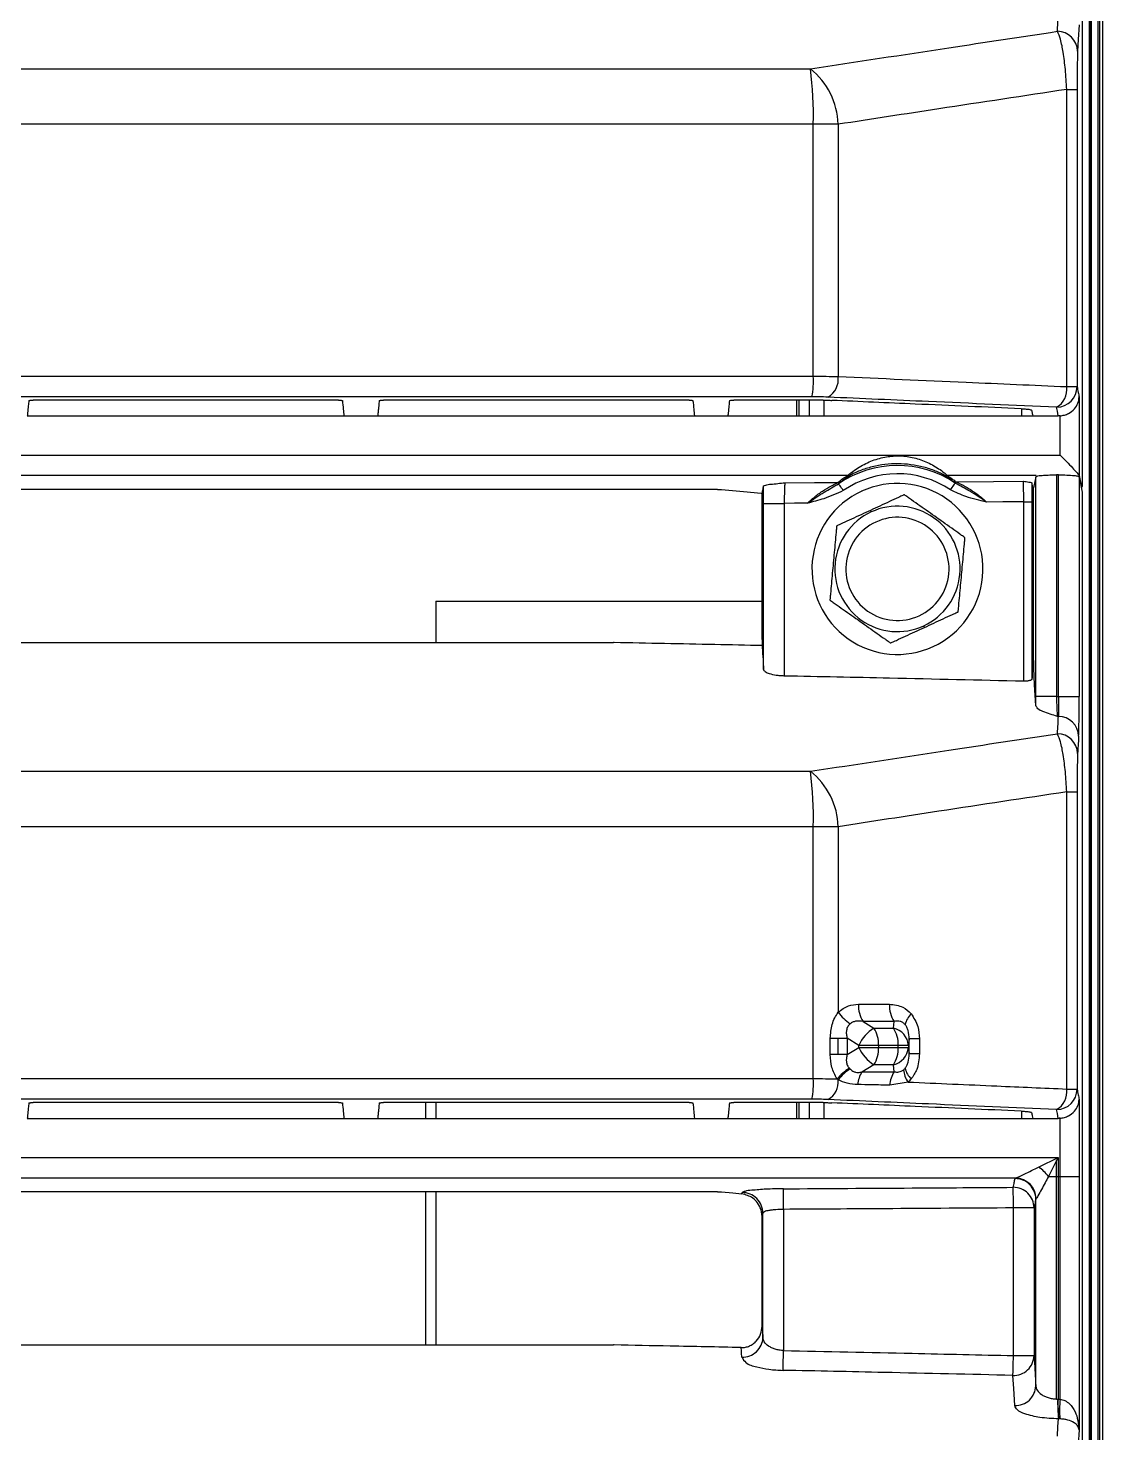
# Model space of a CAD drawing. Header units: millimetres. Extents: x 126 to 938, y 244 to 707.
# Drawn here: x 833.762 to 837.067, y 266.624 to 270.942 of the extents above; entities that cross this region are included whole.
import ezdxf

# ---------------------------------------------------------------- set-up
doc = ezdxf.new("R2010")
doc.units = ezdxf.units.MM

msp = doc.modelspace()

# ---------------------------------------------------------------- linework, layer by layer
at = {"color": 7, "linetype": 'Continuous', "lineweight": 25}
for p, q in [((837.0285, 275.4961), (837.0285, 257.0665)), ((837.0287, 275.4961), (837.0287, 257.0665)), ((837.032, 257.0665), (837.032, 275.4961)), ((837.051, 275.4961), (837.051, 257.0665)), ((837.0561, 275.4961), (837.0561, 257.0665)), ((837.0561, 275.4961), (837.0561, 257.0665)), ((837.0669, 257.0665), (837.0669, 275.4961)), ((837.0034, 275.2406), (837.0034, 269.534)), ((837.0258, 257.0665), (837.0258, 275.2418)), ((836.9557, 269.8404), (836.9557, 270.7539)), ((836.9557, 270.7539), (836.9875, 270.7539)), ((836.9875, 270.7539), (836.9875, 269.8404)), ((836.1763, 269.8724), (836.1763, 270.6468)), ((836.2528, 270.6468), (836.1763, 270.6468)), ((836.2528, 270.6468), (836.2528, 269.8714)), ((836.9557, 269.8404), (836.9875, 269.8404)), ((834.7162, 269.7987), (833.7773, 269.7987)), ((835.7943, 269.7987), (834.855, 269.7987)), ((836.2062, 269.7987), (835.932, 269.7987)), ((836.1251, 269.7987), (836.1251, 269.7503)), ((836.1319, 269.7987), (836.1319, 269.7503)), ((836.1648, 269.7503), (836.1648, 269.7987)), ((836.2088, 269.7986), (836.2088, 269.7503)), ((836.9939, 269.8085), (836.9939, 269.5668)), ((833.7593, 269.7503), (834.7329, 269.7503)), ((834.7329, 269.7503), (834.8369, 269.7503)), ((834.8369, 269.7503), (835.8109, 269.7503)), ((835.8109, 269.7503), (835.9137, 269.7503)), ((835.9137, 269.7503), (836.851, 269.7503)), ((836.8181, 269.7503), (836.8181, 269.7723)), ((836.851, 269.7503), (836.9298, 269.7503)), ((836.9353, 269.63), (836.9353, 269.7506)), ((836.292, 269.5693), (836.2655, 269.5497)), ((836.6012, 269.5518), (836.5773, 269.5693)), ((836.8614, 269.5668), (836.5886, 269.5668)), ((836.851, 269.5314), (836.8541, 269.5314)), ((836.851, 268.999), (836.851, 269.5314)), ((836.8605, 269.5636), (836.8537, 269.5291)), ((836.8605, 268.8876), (836.8605, 269.5636)), ((836.924, 269.569), (836.924, 268.8876)), ((836.9304, 269.569), (836.924, 269.569)), ((836.9304, 268.8875), (836.9304, 269.569)), ((836.9938, 269.5636), (836.9938, 268.8875)), ((836.9938, 269.5636), (837.0034, 269.5157)), ((836.9939, 269.5668), (836.9939, 269.5668)), ((837.0002, 269.5315), (837.0009, 269.5315)), ((837.0034, 269.534), (837.0009, 269.5315)), ((835.8821, 269.5241), (828.8508, 269.5241)), ((836.0191, 269.0633), (836.0191, 269.5128)), ((836.8234, 269.4863), (836.8488, 269.4863)), ((836.8234, 268.9348), (836.8234, 269.4863)), ((836.8488, 269.4863), (836.8488, 268.9417)), ((836.851, 269.5291), (836.8537, 269.5291)), ((836.8537, 268.999), (836.8537, 269.5291)), ((837.0034, 269.5157), (837.0034, 263.057)), ((836.0234, 269.4816), (836.0869, 269.4816)), ((836.0234, 268.9711), (836.0234, 269.4816)), ((836.0869, 269.4816), (836.0869, 268.9509)), ((835.0151, 269.1812), (835.0151, 269.0536)), ((835.0151, 269.1812), (836.0191, 269.1812)), ((828.8508, 269.0536), (835.5621, 269.0536)), ((836.854, 268.9746), (836.8507, 268.9747)), ((836.851, 268.999), (836.8537, 268.999)), ((836.924, 268.8876), (836.8605, 268.8876)), ((836.9304, 268.8875), (836.9938, 268.8875)), ((836.9557, 267.6814), (836.9557, 268.5949)), ((836.9557, 268.5949), (836.9875, 268.5949)), ((836.9875, 268.5949), (836.9875, 267.6814)), ((836.1763, 267.7134), (836.1763, 268.4878)), ((836.2528, 268.4878), (836.1763, 268.4878)), ((836.2528, 268.4878), (836.2528, 267.9172)), ((836.3151, 267.9421), (836.4103, 267.9421)), ((836.3296, 267.8889), (836.3626, 267.8687)), ((836.4248, 267.8889), (836.3296, 267.8889)), ((836.4229, 267.8687), (836.4248, 267.8889)), ((836.3626, 267.8687), (836.4229, 267.8687)), ((836.2286, 267.7874), (836.2286, 267.8374)), ((836.2286, 267.8374), (836.2517, 267.8374)), ((836.2517, 267.8374), (836.2517, 267.7874)), ((836.2517, 267.8374), (836.2806, 267.8374)), ((836.3165, 267.8154), (836.2806, 267.8374)), ((836.2806, 267.8374), (836.2806, 267.7874)), ((836.2806, 267.7874), (836.3165, 267.8093)), ((836.3165, 267.8093), (836.3165, 267.8154)), ((836.3771, 267.8154), (836.3165, 267.8154)), ((836.3165, 267.8093), (836.3771, 267.8093)), ((836.3771, 267.8154), (836.3771, 267.8093)), ((836.4373, 267.8154), (836.3771, 267.8154)), ((836.3771, 267.8093), (836.4373, 267.8093)), ((836.4373, 267.8093), (836.4373, 267.8154)), ((836.469, 267.8154), (836.4373, 267.8154)), ((836.4373, 267.8093), (836.469, 267.8093)), ((836.4709, 267.8356), (836.469, 267.8154)), ((836.469, 267.8154), (836.469, 267.8093)), ((836.469, 267.8093), (836.4709, 267.7892)), ((836.4709, 267.7892), (836.4709, 267.8356)), ((836.5026, 267.8356), (836.4709, 267.8356)), ((836.5026, 267.8356), (836.5026, 267.7892)), ((836.2517, 267.7874), (836.2286, 267.7874)), ((836.2806, 267.7874), (836.2517, 267.7874)), ((836.5026, 267.7892), (836.4709, 267.7892)), ((836.3626, 267.7561), (836.326, 267.7337)), ((836.4229, 267.7561), (836.3626, 267.7561)), ((836.425, 267.7344), (836.4229, 267.7561)), ((836.4677, 267.7029), (836.4115, 267.6932)), ((836.9557, 267.6814), (836.9875, 267.6814)), ((834.7162, 267.6397), (833.7773, 267.6397)), ((835.7943, 267.6397), (834.855, 267.6397)), ((834.9834, 267.6397), (834.9834, 267.5913)), ((835.0151, 267.6397), (835.0151, 267.5913)), ((836.2062, 267.6397), (835.932, 267.6397)), ((836.1251, 267.6397), (836.1251, 267.5913)), ((836.1319, 267.6397), (836.1319, 267.5913)), ((836.1648, 267.5913), (836.1648, 267.6397)), ((836.2088, 267.6396), (836.2088, 267.5913)), ((836.9939, 267.6495), (836.9939, 267.4128)), ((833.7593, 267.5913), (834.7329, 267.5913)), ((834.7329, 267.5913), (834.8369, 267.5913)), ((834.8369, 267.5913), (835.8109, 267.5913)), ((835.8109, 267.5913), (835.9137, 267.5913)), ((835.9137, 267.5913), (836.851, 267.5913)), ((836.8181, 267.5913), (836.8181, 267.6133)), ((836.851, 267.5913), (836.9298, 267.5913)), ((836.9353, 267.4128), (836.9353, 267.5916)), ((836.8704, 267.4419), (836.9289, 267.471)), ((836.924, 267.4612), (836.8994, 267.4128)), ((836.9289, 267.471), (836.924, 267.4612)), ((836.924, 267.4128), (836.924, 267.4612)), ((836.9289, 267.471), (836.9289, 267.4128)), ((836.8994, 267.4128), (836.924, 267.4128)), ((836.924, 267.4128), (836.9289, 267.4128)), ((836.924, 266.7286), (836.924, 267.4128)), ((836.9289, 267.4128), (836.9353, 267.4128)), ((836.9289, 267.4128), (836.9289, 266.7285)), ((836.9353, 266.7282), (836.9353, 267.4128)), ((836.9353, 267.4128), (836.9939, 267.4128)), ((836.9939, 267.4128), (836.9939, 266.6343)), ((835.8821, 267.3651), (828.8508, 267.3651)), ((834.9834, 267.3651), (834.9834, 266.8946)), ((835.0151, 267.3651), (835.0151, 266.8946)), ((836.8605, 266.7692), (836.8605, 267.3429)), ((836.0191, 267.2897), (836.0155, 267.311)), ((836.0191, 266.9528), (836.0191, 267.2897)), ((836.0212, 266.9179), (836.0212, 267.2998)), ((836.0846, 267.3115), (836.0846, 266.8775)), ((836.8552, 267.316), (836.7917, 267.316)), ((836.7917, 266.862), (836.7917, 267.316)), ((836.8552, 267.316), (836.8552, 266.862)), ((828.8508, 266.8946), (835.5621, 266.8946)), ((836.7917, 266.862), (836.8552, 266.862)), ((836.924, 266.7286), (836.9278, 266.7285))]:
    msp.add_line(p, q, dxfattribs=at)
at = {"color": 7, "linetype": 'Continuous', "lineweight": 25, "flags": 128}
for points in [[(836.9271, 270.9325), (836.9288, 270.9623), (836.9302, 270.9857)], [(836.9939, 270.9523), (836.9912, 270.9072), (836.9892, 270.8718)], [(828.8508, 270.8169), (830.901, 270.8169), (832.9503, 270.8169), (834.5595, 270.817), (836.1675, 270.817)], [(836.1763, 270.6468), (833.7365, 270.6468), (831.2944, 270.6467), (828.8508, 270.6467)], [(828.8508, 269.8724), (831.2942, 269.8724), (833.7367, 269.8724), (836.1763, 269.8724)], [(836.1722, 269.8091), (833.734, 269.8091), (831.2931, 269.8091), (828.8508, 269.8091)], [(836.9298, 269.7503), (836.9268, 269.7653), (836.9244, 269.7771)], [(828.8508, 269.63), (831.5478, 269.63), (834.2436, 269.63), (836.9353, 269.63)], [(836.2809, 269.5668), (833.8066, 269.5668), (831.3294, 269.5668), (828.8508, 269.5668)], [(836.0893, 269.5449), (836.1805, 269.5455), (836.2521, 269.5459)], [(836.2686, 269.5207), (836.2658, 269.5247), (836.2631, 269.5286), (836.2607, 269.5322), (836.2585, 269.5353), (836.2567, 269.5379), (836.2553, 269.5399), (836.2545, 269.5411), (836.2542, 269.5416)], [(836.5984, 269.5228), (836.6012, 269.5269), (836.6038, 269.5308), (836.6062, 269.5344), (836.6084, 269.5376), (836.6102, 269.5402), (836.6115, 269.5422), (836.6123, 269.5434), (836.6126, 269.5439)], [(836.6146, 269.5482), (836.7308, 269.549), (836.8221, 269.5496)], [(835.8937, 269.5243), (835.9619, 269.5178), (836.0155, 269.5127)], [(836.8234, 269.4863), (836.7594, 269.4859), (836.7091, 269.4856)], [(836.1585, 269.4821), (836.1184, 269.4818), (836.0869, 269.4816)], [(836.8606, 268.8599), (836.8569, 268.9241), (836.854, 268.9746)], [(836.924, 268.8876), (836.9276, 268.8875), (836.9304, 268.8875)], [(828.8508, 268.6579), (830.901, 268.6579), (832.9503, 268.6579), (834.5595, 268.658), (836.1675, 268.658)], [(836.1763, 268.4878), (833.7365, 268.4878), (831.2944, 268.4877), (828.8508, 268.4877)], [(828.8508, 267.7134), (831.2942, 267.7134), (833.7367, 267.7134), (836.1763, 267.7134)], [(836.1722, 267.6501), (833.734, 267.6501), (831.2931, 267.6501), (828.8508, 267.6501)], [(836.9298, 267.5913), (836.9268, 267.6063), (836.9244, 267.6181)], [(828.8508, 267.471), (831.5457, 267.471), (834.2393, 267.471), (836.9289, 267.471)], [(836.7983, 267.4078), (834.152, 267.4078), (831.5022, 267.4078), (828.8508, 267.4078)], [(836.0846, 267.3115), (836.0846, 267.3232), (836.0845, 267.3345), (836.0844, 267.345), (836.0844, 267.3544), (836.0843, 267.3623), (836.0843, 267.3685), (836.0843, 267.3727), (836.0843, 267.3748)], [(836.7917, 267.316), (836.7916, 267.3277), (836.7915, 267.339), (836.7915, 267.3495), (836.7914, 267.3589), (836.7914, 267.3668), (836.7913, 267.373), (836.7913, 267.3772), (836.7913, 267.3793)], [(835.8937, 267.3653), (835.9289, 267.362), (835.9565, 267.3593)], [(836.0834, 266.8167), (836.0835, 266.8204), (836.0836, 266.8256), (836.0837, 266.8321), (836.0839, 266.8397), (836.084, 266.8483), (836.0842, 266.8576), (836.0844, 266.8674), (836.0846, 266.8775)], [(836.7903, 266.8012), (836.7904, 266.8049), (836.7905, 266.8101), (836.7906, 266.8166), (836.7908, 266.8242), (836.791, 266.8328), (836.7912, 266.8421), (836.7915, 266.8519), (836.7917, 266.862)], [(836.7956, 266.7085), (836.7927, 266.7604), (836.7903, 266.8012)], [(836.9271, 266.6145), (836.9288, 266.6443), (836.9302, 266.6677)], [(836.9939, 266.6343), (836.9912, 266.5892), (836.9892, 266.5538)]]:
    msp.add_lwpolyline(points, dxfattribs=at)
at = {"color": 7, "linetype": 'Continuous', "lineweight": 25}
for centre, radius, start, end in [((836.9267, 270.8701), 0.0625, 1.5583, 89.6537), ((835.0622, 270.6743), 1.1145, 358.5872, 7.356), ((836.029, 270.6411), 0.2238, 1.4574, 51.793), ((835.8973, 269.8585), 0.2794, 349.8195, 2.8484), ((836.1902, 269.863), 0.0631, 299.6289, 7.626), ((836.8932, 269.832), 0.0631, 299.6512, 7.6557), ((836.924, 269.8406), 0.0635, 270.3787, 359.7997), ((836.4351, 269.2801), 0.3179, 56.0482, 124.6797), ((836.2522, 269.5709), 0.025, 269.7734, 301.9958), ((836.4351, 269.2801), 0.2926, 56.051, 124.6758), ((836.2811, 269.5917), 0.025, 269.6989, 296.0745), ((836.4351, 269.2801), 0.2629, 294.7428, 114.7452), ((836.5882, 269.5916), 0.0249, 244, 271.0568), ((836.6142, 269.5732), 0.025, 238.7155, 270.9467), ((836.4351, 269.2801), 0.2629, 114.7428, 294.7452), ((836.4351, 269.2801), 0.1927, 114.742, 294.7444), ((836.6075, 269.5751), 0.2801, 204.2585, 205.3625), ((836.4351, 269.2801), 0.1927, 294.742, 114.7444), ((836.4351, 269.2801), 0.1587, 114.7408, 294.7434), ((836.4351, 269.2801), 0.1587, 294.7413, 114.7428), ((836.2145, 268.9631), 0.333, 24.3192, 25.2488), ((836.9298, 268.7642), 0.0625, 1.5583, 89.6537), ((836.9267, 268.7111), 0.0625, 1.5583, 89.6537), ((835.0624, 268.5153), 1.1143, 358.5867, 7.3567), ((836.0291, 268.4821), 0.2238, 1.455, 51.7971), ((836.406, 267.9382), 0.091, 177.5346, 212.8464), ((836.5012, 267.9382), 0.091, 177.5346, 212.8464), ((836.3806, 268.0133), 0.1599, 216.9196, 235.3018), ((836.5261, 267.8637), 0.0692, 135.0923, 166.802), ((836.4242, 267.7688), 0.1174, 121.6388, 156.574), ((836.2863, 267.8194), 0.0908, 357.4921, 32.8651), ((836.3466, 267.8194), 0.0908, 357.4995, 32.8815), ((836.41, 267.8109), 0.0592, 4.3798, 77.4075), ((836.4242, 267.856), 0.1174, 203.4366, 238.3507), ((836.2863, 267.8054), 0.0909, 327.1434, 2.4994), ((836.3466, 267.8054), 0.0908, 327.127, 2.492), ((836.4099, 267.8139), 0.0592, 282.6031, 355.6097), ((836.3834, 267.5964), 0.1773, 122.8775, 139.1303), ((836.3736, 267.6121), 0.1556, 122.7445, 141.0141), ((836.3936, 267.6892), 0.081, 146.6417, 175.8482), ((836.4941, 267.689), 0.0827, 146.6986, 177.0697), ((836.5262, 267.7454), 0.0724, 183.7051, 216.0381), ((836.5261, 267.761), 0.0692, 193.202, 224.9037), ((835.8973, 267.6995), 0.2794, 349.8195, 2.8484), ((836.1915, 267.7029), 0.0616, 299.0706, 6.5626), ((836.8932, 267.673), 0.0631, 299.6512, 7.6557), ((836.924, 267.6816), 0.0635, 270.3787, 359.7997), ((836.736, 267.279), 0.2112, 39.3161, 50.4722), ((836.7917, 267.3158), 0.0635, 0.2281, 90.3734), ((836.797, 267.3426), 0.0635, 0.2227, 90.3734), ((836.7974, 267.3437), 0.064, 0.6788, 89.1427), ((835.9577, 267.2996), 0.0635, 0.2063, 90.3364), ((835.9586, 266.9197), 0.0626, 268.0382, 358.355), ((836.7926, 266.8638), 0.0626, 267.9153, 358.3355), ((836.7979, 266.7711), 0.0626, 267.9051, 358.3352), ((837.3893, 266.7162), 0.4616, 178.4696, 186.0236), ((837.2894, 266.7122), 0.3608, 177.417, 187.0793), ((837.2932, 266.6933), 0.3596, 174.4281, 184.0821)]:
    msp.add_arc(centre, radius, start, end, dxfattribs=at)
for points, knots in [([(836.1675, 270.817), (836.3092, 270.8387), (836.5624, 270.8774), (836.8157, 270.9157), (836.9271, 270.9325)], [0, 0, 0, 0, 0.560009, 1, 1, 1, 1]), ([(836.9557, 270.7539), (836.9546, 270.7744), (836.9525, 270.8128), (836.9456, 270.8641), (836.9387, 270.9037), (836.9304, 270.9244), (836.9271, 270.9325)], [0, 0, 0, 0, 0.339817, 0.632784, 0.855605, 1, 1, 1, 1]), ([(836.9892, 270.8718), (836.9889, 270.8653), (836.9883, 270.8483), (836.9879, 270.8208), (836.9875, 270.788), (836.9875, 270.7657), (836.9875, 270.7539)], [0, 0, 0, 0, 0.165351, 0.431277, 0.699595, 1, 1, 1, 1]), ([(836.9557, 270.7539), (836.8245, 270.734), (836.5902, 270.6985), (836.3559, 270.6626), (836.2528, 270.6468)], [0, 0, 0, 0, 0.559993, 1, 1, 1, 1]), ([(836.1763, 269.8724), (836.1894, 269.8723), (836.2149, 269.8723), (836.2404, 269.8717), (836.2528, 269.8714)], [0, 0, 0, 0, 0.51297, 1, 1, 1, 1]), ([(836.2528, 269.8714), (836.384, 269.8656), (836.6183, 269.8552), (836.8526, 269.8449), (836.9557, 269.8404)], [0, 0, 0, 0, 0.56, 1, 1, 1, 1]), ([(836.9875, 269.8404), (836.9887, 269.8344), (836.9908, 269.8238), (836.9929, 269.8132), (836.9939, 269.8085)], [0, 0, 0, 0, 0.560165, 1, 1, 1, 1]), ([(833.764, 269.7975), (833.7635, 269.7921), (833.7626, 269.7833), (833.7614, 269.7711), (833.7603, 269.7607), (833.7596, 269.7538), (833.7593, 269.7503)], [0, 0, 0, 0, 0.339988, 0.559959, 0.780054, 1, 1, 1, 1]), ([(833.764, 269.7975), (833.7641, 269.7976), (833.7646, 269.7979), (833.766, 269.7981), (833.7678, 269.7983), (833.7701, 269.7985), (833.7733, 269.7986), (833.7757, 269.7986), (833.7773, 269.7987)], [0, 0, 0, 0, 0.0389184, 0.115386, 0.3041496, 0.4625848, 0.6367963, 1, 1, 1, 1]), ([(834.7162, 269.7987), (834.7177, 269.7986), (834.7205, 269.7986), (834.7241, 269.7984), (834.7265, 269.7981), (834.7277, 269.798), (834.728, 269.7977), (834.7282, 269.7976)], [0, 0, 0, 0, 0.371833, 0.700866, 0.894104, 0.96507, 1, 1, 1, 1]), ([(834.7282, 269.7976), (834.729, 269.7888), (834.7306, 269.773), (834.7322, 269.7573), (834.7329, 269.7503)], [0, 0, 0, 0, 0.560001, 1, 1, 1, 1]), ([(834.8416, 269.7975), (834.841, 269.7921), (834.8401, 269.7833), (834.8389, 269.7711), (834.8379, 269.7607), (834.8372, 269.7538), (834.8369, 269.7503)], [0, 0, 0, 0, 0.3399649, 0.55996, 0.77998, 1, 1, 1, 1]), ([(834.8416, 269.7975), (834.8417, 269.7976), (834.8422, 269.7979), (834.8436, 269.798), (834.8454, 269.7983), (834.8478, 269.7985), (834.8509, 269.7986), (834.8534, 269.7986), (834.855, 269.7987)], [0, 0, 0, 0, 0.03854, 0.116077, 0.304752, 0.462525, 0.636801, 1, 1, 1, 1]), ([(835.7943, 269.7987), (835.7958, 269.7986), (835.7986, 269.7986), (835.8022, 269.7985), (835.8045, 269.7981), (835.8057, 269.798), (835.8061, 269.7977), (835.8062, 269.7976)], [0, 0, 0, 0, 0.372884, 0.701487, 0.894847, 0.965499, 1, 1, 1, 1]), ([(835.8062, 269.7976), (835.807, 269.7888), (835.8086, 269.773), (835.8102, 269.7573), (835.8109, 269.7503)], [0, 0, 0, 0, 0.559986, 1, 1, 1, 1]), ([(835.9184, 269.7975), (835.9179, 269.7921), (835.917, 269.7833), (835.9158, 269.7711), (835.9148, 269.7607), (835.9141, 269.7538), (835.9137, 269.7503)], [0, 0, 0, 0, 0.340034, 0.559989, 0.780045, 1, 1, 1, 1]), ([(835.9184, 269.7975), (835.9186, 269.7976), (835.919, 269.7979), (835.9204, 269.798), (835.9223, 269.7983), (835.9247, 269.7985), (835.9279, 269.7986), (835.9303, 269.7986), (835.932, 269.7987)], [0, 0, 0, 0, 0.039881, 0.118379, 0.305257, 0.464164, 0.638519, 1, 1, 1, 1]), ([(836.2214, 269.8081), (836.2125, 269.8084), (836.1961, 269.809), (836.1797, 269.8091), (836.1722, 269.8091)], [0, 0, 0, 0, 0.544723, 1, 1, 1, 1]), ([(836.2062, 269.7987), (836.2109, 269.7986), (836.22, 269.7986), (836.2291, 269.7983), (836.2335, 269.7981)], [0, 0, 0, 0, 0.5127777, 1, 1, 1, 1]), ([(836.9244, 269.7771), (836.7932, 269.7829), (836.5588, 269.7932), (836.3245, 269.8035), (836.2214, 269.8081)], [0, 0, 0, 0, 0.559999, 1, 1, 1, 1]), ([(836.8157, 269.7724), (836.7071, 269.7772), (836.513, 269.7857), (836.3189, 269.7943), (836.2335, 269.7981)], [0, 0, 0, 0, 0.559989, 1, 1, 1, 1]), ([(836.9353, 269.7506), (836.9397, 269.7512), (836.9485, 269.7525), (836.9642, 269.7588), (836.9796, 269.7706), (836.9914, 269.7888), (836.993, 269.8021), (836.9939, 269.8085)], [0, 0, 0, 0, 0.148089, 0.298624, 0.558309, 0.786792, 1, 1, 1, 1]), ([(836.8157, 269.7724), (836.8199, 269.7722), (836.8276, 269.7719), (836.8371, 269.7707), (836.8439, 269.7701), (836.8465, 269.7685), (836.8475, 269.7679)], [0, 0, 0, 0, 0.3888, 0.713732, 0.897765, 1, 1, 1, 1]), ([(836.8475, 269.7679), (836.8481, 269.7646), (836.8493, 269.7588), (836.8505, 269.7529), (836.851, 269.7503)], [0, 0, 0, 0, 0.560078, 1, 1, 1, 1]), ([(836.9353, 269.7506), (836.9342, 269.7505), (836.9324, 269.7503), (836.9306, 269.7503), (836.9298, 269.7503)], [0, 0, 0, 0, 0.561294, 1, 1, 1, 1]), ([(836.2809, 269.5668), (836.2815, 269.5672), (836.2831, 269.5685), (836.2872, 269.5718), (836.297, 269.5793), (836.3188, 269.5943), (836.3524, 269.612), (836.3951, 269.625), (836.4384, 269.629), (836.4814, 269.6242), (836.5232, 269.6107), (836.5555, 269.5931), (836.5755, 269.5784), (836.5844, 269.5711), (836.5875, 269.5679), (836.5886, 269.5668)], [0, 0, 0, 0, 0.0066056, 0.0176995, 0.0473156, 0.1157099, 0.2527041, 0.3832491, 0.509763, 0.635691, 0.765535, 0.8978382, 0.960196, 0.9856201, 1, 1, 1, 1]), ([(836.9353, 269.63), (836.9419, 269.6233), (836.9547, 269.6104), (836.9723, 269.5922), (836.9844, 269.5786), (836.9915, 269.5707), (836.9933, 269.5677), (836.9939, 269.5668)], [0, 0, 0, 0, 0.3287018, 0.6322165, 0.8785404, 0.9629037, 1, 1, 1, 1]), ([(836.5773, 269.5693), (836.5769, 269.5695), (836.5758, 269.5701), (836.5727, 269.5717), (836.5648, 269.5756), (836.5455, 269.5838), (836.5026, 269.5978), (836.4366, 269.6064), (836.37, 269.5986), (836.326, 269.5847), (836.3057, 269.5762), (836.2971, 269.572), (836.2936, 269.5702), (836.2924, 269.5695), (836.292, 269.5693)], [0, 0, 0, 0, 0.004409, 0.012737, 0.035553, 0.094056, 0.224906, 0.493078, 0.762751, 0.897711, 0.960702, 0.986162, 0.995266, 1, 1, 1, 1]), ([(836.0191, 269.5128), (836.02, 269.5169), (836.0215, 269.5243), (836.0229, 269.5318), (836.0236, 269.535)], [0, 0, 0, 0, 0.5601727, 1, 1, 1, 1]), ([(836.0234, 269.4816), (836.0234, 269.4918), (836.0234, 269.5096), (836.0235, 269.5274), (836.0236, 269.535)], [0, 0, 0, 0, 0.570628, 1, 1, 1, 1]), ([(836.0236, 269.535), (836.0257, 269.536), (836.0324, 269.5394), (836.055, 269.5412), (836.0747, 269.5433), (836.0893, 269.5449)], [0, 0, 0, 0, 0.104353, 0.337669, 1, 1, 1, 1]), ([(836.0893, 269.5449), (836.089, 269.5428), (836.088, 269.5361), (836.0877, 269.5226), (836.087, 269.5036), (836.0869, 269.4893), (836.0869, 269.4816)], [0, 0, 0, 0, 0.100374, 0.322415, 0.636467, 1, 1, 1, 1]), ([(836.1585, 269.4821), (836.1669, 269.4897), (836.1834, 269.5048), (836.21, 269.523), (836.2313, 269.5353), (836.2445, 269.542), (836.2497, 269.5446), (836.2515, 269.5456), (836.2521, 269.5459)], [0, 0, 0, 0, 0.299127, 0.589479, 0.847051, 0.945861, 0.980342, 1, 1, 1, 1]), ([(836.1585, 269.4821), (836.1754, 269.4936), (836.2065, 269.5147), (836.2392, 269.5332), (836.2542, 269.5416)], [0, 0, 0, 0, 0.54331, 1, 1, 1, 1]), ([(836.2521, 269.5459), (836.2571, 269.5499), (836.2664, 269.5573), (836.2764, 269.5638), (836.2809, 269.5668)], [0, 0, 0, 0, 0.538976, 1, 1, 1, 1]), ([(836.2655, 269.5497), (836.2643, 269.5488), (836.2605, 269.5461), (836.2567, 269.5434), (836.2542, 269.5416)], [0, 0, 0, 0, 0.323517, 1, 1, 1, 1]), ([(836.5886, 269.5668), (836.5938, 269.5634), (836.6027, 269.5575), (836.6111, 269.551), (836.6146, 269.5482)], [0, 0, 0, 0, 0.578178, 1, 1, 1, 1]), ([(836.6126, 269.5439), (836.61, 269.5456), (836.6062, 269.5483), (836.6024, 269.551), (836.6012, 269.5518)], [0, 0, 0, 0, 0.676957, 1, 1, 1, 1]), ([(836.7091, 269.4856), (836.692, 269.4968), (836.6607, 269.5176), (836.6277, 269.5356), (836.6126, 269.5439)], [0, 0, 0, 0, 0.5432766, 1, 1, 1, 1]), ([(836.6146, 269.5482), (836.6153, 269.5479), (836.6171, 269.5469), (836.6223, 269.5444), (836.6356, 269.5378), (836.6571, 269.5259), (836.6839, 269.508), (836.7006, 269.4931), (836.7091, 269.4856)], [0, 0, 0, 0, 0.0196544, 0.0540666, 0.1529198, 0.4105594, 0.7009178, 1, 1, 1, 1]), ([(836.8221, 269.5496), (836.8278, 269.5487), (836.8358, 269.5475), (836.8449, 269.5465), (836.8476, 269.5449), (836.8484, 269.5444)], [0, 0, 0, 0, 0.6493937, 0.899372, 1, 1, 1, 1]), ([(836.8234, 269.4863), (836.8234, 269.494), (836.8234, 269.5083), (836.8231, 269.5273), (836.823, 269.5407), (836.8223, 269.5475), (836.8221, 269.5496)], [0, 0, 0, 0, 0.363941, 0.678174, 0.900178, 1, 1, 1, 1]), ([(836.851, 269.5314), (836.8505, 269.5338), (836.8496, 269.5381), (836.8488, 269.5425), (836.8484, 269.5444)], [0, 0, 0, 0, 0.559968, 1, 1, 1, 1]), ([(836.8484, 269.5444), (836.8485, 269.5342), (836.8487, 269.5148), (836.8488, 269.4954), (836.8488, 269.4863)], [0, 0, 0, 0, 0.528601, 1, 1, 1, 1]), ([(836.8605, 269.5636), (836.8625, 269.5644), (836.87, 269.5675), (836.8849, 269.5676), (836.9039, 269.569), (836.9172, 269.569), (836.924, 269.569)], [0, 0, 0, 0, 0.099887, 0.377291, 0.682198, 1, 1, 1, 1]), ([(836.9304, 269.569), (836.939, 269.569), (836.9553, 269.569), (836.975, 269.5671), (836.9881, 269.5666), (836.9926, 269.5642), (836.9938, 269.5636)], [0, 0, 0, 0, 0.404591, 0.76133, 0.936001, 1, 1, 1, 1]), ([(836.9939, 269.5668), (836.9952, 269.5602), (836.9975, 269.5484), (836.9999, 269.5367), (837.0009, 269.5315)], [0, 0, 0, 0, 0.559967, 1, 1, 1, 1]), ([(835.8821, 269.5241), (835.884, 269.5241), (835.8879, 269.5241), (835.8918, 269.5242), (835.8937, 269.5243)], [0, 0, 0, 0, 0.505008, 1, 1, 1, 1]), ([(836.0155, 269.5127), (836.0162, 269.5127), (836.0174, 269.5127), (836.0186, 269.5127), (836.0191, 269.5128)], [0, 0, 0, 0, 0.5606531, 1, 1, 1, 1]), ([(836.2686, 269.5207), (836.2487, 269.5118), (836.2131, 269.4958), (836.1752, 269.4863), (836.1585, 269.4821)], [0, 0, 0, 0, 0.5585339, 1, 1, 1, 1]), ([(836.456, 269.5079), (836.4556, 269.5078), (836.4541, 269.507), (836.4508, 269.5055), (836.4452, 269.5029), (836.4315, 269.4967), (836.4003, 269.4822), (836.3715, 269.469), (836.3521, 269.4601)], [0, 0, 0, 0, 0.011117, 0.0440111, 0.0974319, 0.1700914, 0.4406739, 1, 1, 1, 1]), ([(836.6428, 269.3759), (836.6427, 269.376), (836.6423, 269.3763), (836.6406, 269.3775), (836.6354, 269.3811), (836.6222, 269.3905), (836.5928, 269.4112), (836.5497, 269.4417), (836.5065, 269.4723), (836.477, 269.4931), (836.4636, 269.5026), (836.4583, 269.5063), (836.4566, 269.5075), (836.4561, 269.5079), (836.456, 269.5079)], [0, 0, 0, 0, 0.0017204, 0.006954, 0.0274981, 0.0847505, 0.2193937, 0.4985689, 0.7774261, 0.9138622, 0.9720537, 0.9929157, 0.998207, 1, 1, 1, 1]), ([(836.7091, 269.4856), (836.6876, 269.4904), (836.6495, 269.4991), (836.614, 269.5156), (836.5984, 269.5228)], [0, 0, 0, 0, 0.561452, 1, 1, 1, 1]), ([(836.3521, 269.4601), (836.3327, 269.4511), (836.304, 269.4378), (836.2727, 269.4235), (836.259, 269.4171), (836.2535, 269.4146), (836.2502, 269.413), (836.2486, 269.4124), (836.2483, 269.4122)], [0, 0, 0, 0, 0.560249, 0.830743, 0.903112, 0.956199, 0.988942, 1, 1, 1, 1]), ([(836.2483, 269.4122), (836.2482, 269.412), (836.2482, 269.4115), (836.248, 269.4094), (836.2474, 269.4031), (836.2459, 269.387), (836.2426, 269.3512), (836.2378, 269.2986), (836.2329, 269.2459), (836.2297, 269.2099), (836.2281, 269.1936), (836.2276, 269.1872), (836.2274, 269.185), (836.2273, 269.1845), (836.2273, 269.1844)], [0, 0, 0, 0, 0.0017526, 0.0069586, 0.0274971, 0.0847722, 0.2193892, 0.4985894, 0.7774474, 0.9138949, 0.9720829, 0.9929327, 0.9982214, 1, 1, 1, 1]), ([(836.6219, 269.1481), (836.6219, 269.1482), (836.6219, 269.1487), (836.6221, 269.1508), (836.6227, 269.1571), (836.6242, 269.1733), (836.6275, 269.209), (836.6323, 269.2616), (836.6372, 269.3144), (836.6405, 269.3503), (836.642, 269.3667), (836.6425, 269.3731), (836.6428, 269.3752), (836.6428, 269.3757), (836.6428, 269.3759)], [0, 0, 0, 0, 0.001753, 0.006959, 0.027528, 0.084772, 0.219415, 0.498589, 0.777447, 0.913895, 0.972083, 0.992933, 0.998221, 1, 1, 1, 1]), ([(836.2273, 269.1844), (836.2274, 269.1843), (836.2278, 269.184), (836.2296, 269.1828), (836.2347, 269.1791), (836.248, 269.1698), (836.2773, 269.149), (836.3204, 269.1185), (836.3637, 269.088), (836.3931, 269.0671), (836.4066, 269.0577), (836.4118, 269.0539), (836.4136, 269.0527), (836.414, 269.0524), (836.4141, 269.0523)], [0, 0, 0, 0, 0.00172, 0.006939, 0.027498, 0.084751, 0.219394, 0.498569, 0.777426, 0.913862, 0.972054, 0.992916, 0.998207, 1, 1, 1, 1]), ([(836.518, 269.1002), (836.5374, 269.1091), (836.5662, 269.1224), (836.5974, 269.1368), (836.6111, 269.1431), (836.6166, 269.1457), (836.62, 269.1472), (836.6215, 269.1479), (836.6219, 269.1481)], [0, 0, 0, 0, 0.5602486, 0.8308373, 0.9031123, 0.9561994, 0.9889417, 1, 1, 1, 1]), ([(836.4141, 269.0523), (836.4145, 269.0525), (836.416, 269.0532), (836.4194, 269.0548), (836.4249, 269.0573), (836.4386, 269.0636), (836.4699, 269.078), (836.4986, 269.0913), (836.518, 269.1002)], [0, 0, 0, 0, 0.011117, 0.044011, 0.097432, 0.170091, 0.440674, 1, 1, 1, 1]), ([(836.0191, 269.0633), (836.0191, 269.0607), (836.0191, 269.0556), (836.0192, 269.0487), (836.0193, 269.0432), (836.0194, 269.0402), (836.0195, 269.039)], [0, 0, 0, 0, 0.327814, 0.622075, 0.85388, 1, 1, 1, 1]), ([(835.5637, 269.0536), (835.5634, 269.0536), (835.5628, 269.0536), (835.5623, 269.0536), (835.5621, 269.0536)], [0, 0, 0, 0, 0.562056, 1, 1, 1, 1]), ([(836.0193, 269.0444), (835.9707, 269.0454), (835.8189, 269.0486), (835.667, 269.0516), (835.5637, 269.0536)], [0, 0, 0, 0, 0.3198193, 1, 1, 1, 1]), ([(836.0195, 269.039), (836.0202, 269.0263), (836.0215, 269.0037), (836.0228, 268.9811), (836.0234, 268.9711)], [0, 0, 0, 0, 0.560028, 1, 1, 1, 1]), ([(836.0869, 268.9509), (836.0827, 268.9511), (836.0745, 268.9514), (836.0594, 268.9531), (836.0441, 268.9567), (836.0288, 268.9614), (836.0248, 268.9685), (836.0234, 268.9711)], [0, 0, 0, 0, 0.178946, 0.35499, 0.657451, 0.873205, 1, 1, 1, 1]), ([(836.8507, 268.9747), (836.8503, 268.9686), (836.8497, 268.9576), (836.849, 268.9466), (836.8488, 268.9417)], [0, 0, 0, 0, 0.560117, 1, 1, 1, 1]), ([(836.8507, 268.9747), (836.8507, 268.9759), (836.8508, 268.9789), (836.8509, 268.9844), (836.851, 268.9913), (836.851, 268.9964), (836.851, 268.999)], [0, 0, 0, 0, 0.145457, 0.37664, 0.671291, 1, 1, 1, 1]), ([(836.8537, 268.999), (836.8537, 268.9963), (836.8537, 268.9913), (836.8537, 268.9843), (836.8538, 268.9789), (836.8539, 268.9758), (836.854, 268.9746)], [0, 0, 0, 0, 0.327982, 0.621926, 0.853931, 1, 1, 1, 1]), ([(836.8234, 268.9348), (836.6859, 268.9379), (836.4404, 268.9435), (836.1949, 268.9487), (836.0869, 268.9509)], [0, 0, 0, 0, 0.559998, 1, 1, 1, 1]), ([(836.8488, 268.9417), (836.8486, 268.9411), (836.8481, 268.9398), (836.8454, 268.938), (836.8418, 268.9366), (836.8373, 268.9356), (836.8328, 268.9351), (836.8282, 268.9347), (836.825, 268.9347), (836.8234, 268.9348)], [0, 0, 0, 0, 0.067251, 0.149126, 0.340857, 0.489469, 0.652845, 0.825536, 1, 1, 1, 1]), ([(836.8606, 268.8599), (836.8606, 268.865), (836.8605, 268.8743), (836.8605, 268.8835), (836.8605, 268.8876)], [0, 0, 0, 0, 0.557107, 1, 1, 1, 1]), ([(836.924, 268.8876), (836.9242, 268.881), (836.9245, 268.8683), (836.9253, 268.851), (836.9259, 268.8373), (836.9267, 268.8297), (836.927, 268.8268)], [0, 0, 0, 0, 0.327383, 0.621926, 0.853854, 1, 1, 1, 1]), ([(836.9304, 268.8875), (836.9305, 268.8808), (836.9308, 268.8682), (836.9308, 268.8509), (836.9308, 268.8373), (836.9304, 268.8296), (836.9302, 268.8267)], [0, 0, 0, 0, 0.328009, 0.622745, 0.85457, 1, 1, 1, 1]), ([(836.9923, 268.7659), (836.9925, 268.7728), (836.9932, 268.7908), (836.9935, 268.8196), (836.9938, 268.8532), (836.9938, 268.8758), (836.9938, 268.8875)], [0, 0, 0, 0, 0.169666, 0.443932, 0.710817, 1, 1, 1, 1]), ([(836.927, 268.8268), (836.9123, 268.8314), (836.8921, 268.8378), (836.8674, 268.8478), (836.8625, 268.8565), (836.8606, 268.8599)], [0, 0, 0, 0, 0.615659, 0.84988, 1, 1, 1, 1]), ([(836.9302, 268.8267), (836.9296, 268.8267), (836.9285, 268.8267), (836.9275, 268.8267), (836.927, 268.8268)], [0, 0, 0, 0, 0.560162, 1, 1, 1, 1]), ([(836.9271, 268.7735), (836.9277, 268.7835), (836.9287, 268.8012), (836.9297, 268.8189), (836.9302, 268.8267)], [0, 0, 0, 0, 0.560011, 1, 1, 1, 1]), ([(836.1675, 268.658), (836.3092, 268.6797), (836.5624, 268.7184), (836.8157, 268.7567), (836.9271, 268.7735)], [0, 0, 0, 0, 0.560009, 1, 1, 1, 1]), ([(836.9557, 268.5949), (836.9546, 268.6154), (836.9525, 268.6538), (836.9456, 268.7051), (836.9387, 268.7447), (836.9304, 268.7654), (836.9271, 268.7735)], [0, 0, 0, 0, 0.339818, 0.632785, 0.855574, 1, 1, 1, 1]), ([(836.9923, 268.7659), (836.9917, 268.756), (836.9907, 268.7383), (836.9896, 268.7206), (836.9892, 268.7128)], [0, 0, 0, 0, 0.559998, 1, 1, 1, 1]), ([(836.9892, 268.7128), (836.9889, 268.7063), (836.9883, 268.6893), (836.9879, 268.6618), (836.9875, 268.629), (836.9875, 268.6067), (836.9875, 268.5949)], [0, 0, 0, 0, 0.1654014, 0.4312765, 0.6995952, 1, 1, 1, 1]), ([(836.9557, 268.5949), (836.8245, 268.575), (836.5902, 268.5395), (836.3559, 268.5036), (836.2528, 268.4878)], [0, 0, 0, 0, 0.559993, 1, 1, 1, 1]), ([(836.2528, 267.9172), (836.2629, 267.9252), (836.2814, 267.9396), (836.3047, 267.9413), (836.3151, 267.9421)], [0, 0, 0, 0, 0.550409, 1, 1, 1, 1]), ([(836.4103, 267.9421), (836.4248, 267.9405), (836.4504, 267.9377), (836.469, 267.9202), (836.477, 267.9126)], [0, 0, 0, 0, 0.565976, 1, 1, 1, 1]), ([(836.2286, 267.8374), (836.2296, 267.8517), (836.2311, 267.8732), (836.2413, 267.8999), (836.249, 267.9115), (836.2528, 267.9172)], [0, 0, 0, 0, 0.505598, 0.758982, 1, 1, 1, 1]), ([(836.3296, 267.8889), (836.3218, 267.8898), (836.3107, 267.8911), (836.297, 267.8873), (836.292, 267.8836), (836.2896, 267.8818)], [0, 0, 0, 0, 0.557672, 0.790052, 1, 1, 1, 1]), ([(836.4587, 267.8795), (836.4565, 267.8817), (836.4523, 267.8859), (836.4407, 267.8911), (836.4312, 267.8897), (836.4248, 267.8889)], [0, 0, 0, 0, 0.245315, 0.485708, 1, 1, 1, 1]), ([(836.477, 267.9126), (836.4852, 267.9001), (836.5004, 267.8765), (836.5019, 267.8486), (836.5026, 267.8356)], [0, 0, 0, 0, 0.533658, 1, 1, 1, 1]), ([(836.2896, 267.8818), (836.2869, 267.8789), (836.2815, 267.8731), (836.2778, 267.8618), (836.2775, 267.8495), (836.2795, 267.8416), (836.2806, 267.8374)], [0, 0, 0, 0, 0.243009, 0.492018, 0.727472, 1, 1, 1, 1]), ([(836.4709, 267.8356), (836.4706, 267.8442), (836.4701, 267.8565), (836.4647, 267.8713), (836.4606, 267.8769), (836.4587, 267.8795)], [0, 0, 0, 0, 0.5519334, 0.7886999, 1, 1, 1, 1]), ([(836.2493, 267.7125), (836.2432, 267.7241), (836.2307, 267.7475), (836.2293, 267.774), (836.2286, 267.7874)], [0, 0, 0, 0, 0.494993, 1, 1, 1, 1]), ([(836.2806, 267.7874), (836.2796, 267.7835), (836.2777, 267.7762), (836.2776, 267.765), (836.2803, 267.7542), (836.2849, 267.7483), (836.2872, 267.7454)], [0, 0, 0, 0, 0.269365, 0.50406, 0.750907, 1, 1, 1, 1]), ([(836.4587, 267.7452), (836.4606, 267.7479), (836.4647, 267.7535), (836.4701, 267.7683), (836.4706, 267.7806), (836.4709, 267.7892)], [0, 0, 0, 0, 0.2113, 0.448067, 1, 1, 1, 1]), ([(836.5026, 267.7892), (836.5014, 267.7727), (836.4995, 267.7447), (836.4836, 267.7217), (836.477, 267.7122)], [0, 0, 0, 0, 0.585526, 1, 1, 1, 1]), ([(836.2872, 267.7454), (836.2876, 267.7449), (836.2883, 267.7441), (836.2891, 267.7433), (836.2894, 267.7429)], [0, 0, 0, 0, 0.5629715, 1, 1, 1, 1]), ([(836.2894, 267.7429), (836.292, 267.7407), (836.2968, 267.7363), (836.3059, 267.7329), (836.3157, 267.7321), (836.3224, 267.7331), (836.326, 267.7337)], [0, 0, 0, 0, 0.257207, 0.48894, 0.724027, 1, 1, 1, 1]), ([(836.326, 267.7337), (836.3445, 267.7338), (836.3775, 267.7341), (836.4104, 267.7343), (836.425, 267.7344)], [0, 0, 0, 0, 0.5602281, 1, 1, 1, 1]), ([(836.425, 267.7344), (836.4298, 267.7338), (836.4372, 267.7328), (836.4471, 267.7361), (836.4516, 267.7391), (836.454, 267.7408)], [0, 0, 0, 0, 0.470143, 0.71838, 1, 1, 1, 1]), ([(836.454, 267.7408), (836.4549, 267.7415), (836.4566, 267.7429), (836.458, 267.7445), (836.4587, 267.7452)], [0, 0, 0, 0, 0.553754, 1, 1, 1, 1]), ([(836.1763, 267.7134), (836.1888, 267.7133), (836.2131, 267.7133), (836.2374, 267.7127), (836.2493, 267.7125)], [0, 0, 0, 0, 0.5118751, 1, 1, 1, 1]), ([(836.2527, 267.71), (836.252, 267.7104), (836.2509, 267.7113), (836.2498, 267.7121), (836.2493, 267.7125)], [0, 0, 0, 0, 0.555528, 1, 1, 1, 1]), ([(836.3129, 267.695), (836.3019, 267.6957), (836.2809, 267.697), (836.2618, 267.7058), (836.2527, 267.71)], [0, 0, 0, 0, 0.522848, 1, 1, 1, 1]), ([(836.4115, 267.6932), (836.3931, 267.6936), (836.3602, 267.6942), (836.3273, 267.6948), (836.3129, 267.695)], [0, 0, 0, 0, 0.559895, 1, 1, 1, 1]), ([(836.477, 267.7122), (836.4754, 267.7103), (836.4724, 267.707), (836.4691, 267.7041), (836.4677, 267.7029)], [0, 0, 0, 0, 0.562367, 1, 1, 1, 1]), ([(836.4677, 267.7029), (836.5588, 267.6988), (836.7215, 267.6917), (836.8842, 267.6845), (836.9557, 267.6814)], [0, 0, 0, 0, 0.56, 1, 1, 1, 1]), ([(836.9875, 267.6814), (836.9887, 267.6754), (836.9908, 267.6648), (836.9929, 267.6542), (836.9939, 267.6495)], [0, 0, 0, 0, 0.560165, 1, 1, 1, 1]), ([(833.764, 267.6385), (833.7635, 267.6332), (833.7626, 267.6243), (833.7614, 267.6121), (833.7603, 267.6017), (833.7596, 267.5948), (833.7593, 267.5913)], [0, 0, 0, 0, 0.339988, 0.559959, 0.780054, 1, 1, 1, 1]), ([(833.764, 267.6385), (833.7641, 267.6386), (833.7646, 267.6389), (833.766, 267.6391), (833.7678, 267.6393), (833.7701, 267.6395), (833.7733, 267.6396), (833.7757, 267.6396), (833.7773, 267.6397)], [0, 0, 0, 0, 0.0389184, 0.115386, 0.3041496, 0.4625848, 0.6367963, 1, 1, 1, 1]), ([(834.7162, 267.6397), (834.7177, 267.6396), (834.7205, 267.6396), (834.7241, 267.6395), (834.7265, 267.6391), (834.7277, 267.639), (834.728, 267.6387), (834.7282, 267.6386)], [0, 0, 0, 0, 0.371833, 0.700866, 0.894104, 0.96507, 1, 1, 1, 1]), ([(834.7282, 267.6386), (834.729, 267.6298), (834.7306, 267.614), (834.7322, 267.5983), (834.7329, 267.5913)], [0, 0, 0, 0, 0.560001, 1, 1, 1, 1]), ([(834.8416, 267.6385), (834.841, 267.6331), (834.8401, 267.6243), (834.8389, 267.6121), (834.8379, 267.6017), (834.8372, 267.5948), (834.8369, 267.5913)], [0, 0, 0, 0, 0.3399649, 0.55996, 0.77998, 1, 1, 1, 1]), ([(834.8416, 267.6385), (834.8417, 267.6386), (834.8422, 267.6389), (834.8436, 267.6391), (834.8454, 267.6393), (834.8478, 267.6395), (834.8509, 267.6396), (834.8534, 267.6396), (834.855, 267.6397)], [0, 0, 0, 0, 0.03854, 0.116077, 0.304752, 0.462525, 0.636801, 1, 1, 1, 1]), ([(835.7943, 267.6397), (835.7958, 267.6396), (835.7986, 267.6396), (835.8022, 267.6395), (835.8045, 267.6391), (835.8057, 267.639), (835.8061, 267.6387), (835.8062, 267.6386)], [0, 0, 0, 0, 0.372884, 0.701487, 0.894847, 0.965499, 1, 1, 1, 1]), ([(835.8062, 267.6386), (835.807, 267.6298), (835.8086, 267.614), (835.8102, 267.5983), (835.8109, 267.5913)], [0, 0, 0, 0, 0.559986, 1, 1, 1, 1]), ([(835.9184, 267.6385), (835.9179, 267.6331), (835.917, 267.6243), (835.9158, 267.6121), (835.9148, 267.6017), (835.9141, 267.5948), (835.9137, 267.5913)], [0, 0, 0, 0, 0.340034, 0.559989, 0.780045, 1, 1, 1, 1]), ([(835.9184, 267.6385), (835.9186, 267.6386), (835.919, 267.6389), (835.9204, 267.639), (835.9223, 267.6393), (835.9247, 267.6395), (835.9279, 267.6396), (835.9303, 267.6396), (835.932, 267.6397)], [0, 0, 0, 0, 0.039881, 0.118379, 0.305257, 0.464164, 0.638519, 1, 1, 1, 1]), ([(836.2214, 267.6491), (836.2125, 267.6494), (836.1961, 267.65), (836.1797, 267.6501), (836.1722, 267.6501)], [0, 0, 0, 0, 0.544723, 1, 1, 1, 1]), ([(836.2062, 267.6397), (836.2109, 267.6396), (836.22, 267.6396), (836.2291, 267.6393), (836.2335, 267.6391)], [0, 0, 0, 0, 0.5127777, 1, 1, 1, 1]), ([(836.9244, 267.6181), (836.7932, 267.6239), (836.5588, 267.6342), (836.3245, 267.6445), (836.2214, 267.6491)], [0, 0, 0, 0, 0.559999, 1, 1, 1, 1]), ([(836.8157, 267.6134), (836.7071, 267.6182), (836.513, 267.6267), (836.3189, 267.6353), (836.2335, 267.6391)], [0, 0, 0, 0, 0.559989, 1, 1, 1, 1]), ([(836.9353, 267.5916), (836.9397, 267.5922), (836.9485, 267.5935), (836.9642, 267.5998), (836.9796, 267.6116), (836.9914, 267.6298), (836.993, 267.6431), (836.9939, 267.6495)], [0, 0, 0, 0, 0.148089, 0.298624, 0.558309, 0.786792, 1, 1, 1, 1]), ([(836.8157, 267.6134), (836.8199, 267.6132), (836.8276, 267.6129), (836.8371, 267.6117), (836.8439, 267.6111), (836.8465, 267.6095), (836.8475, 267.6089)], [0, 0, 0, 0, 0.388766, 0.713671, 0.897687, 1, 1, 1, 1]), ([(836.8475, 267.6089), (836.8481, 267.6056), (836.8493, 267.5998), (836.8505, 267.5939), (836.851, 267.5913)], [0, 0, 0, 0, 0.559935, 1, 1, 1, 1]), ([(836.9353, 267.5916), (836.9342, 267.5915), (836.9324, 267.5913), (836.9306, 267.5913), (836.9298, 267.5913)], [0, 0, 0, 0, 0.561294, 1, 1, 1, 1]), ([(836.7983, 267.4078), (836.7995, 267.4082), (836.8027, 267.4095), (836.8116, 267.4135), (836.8344, 267.4243), (836.8552, 267.4345), (836.8704, 267.4419)], [0, 0, 0, 0, 0.0487065, 0.1295265, 0.3654032, 1, 1, 1, 1]), ([(836.0843, 267.3748), (836.0663, 267.3746), (836.0338, 267.3743), (835.9945, 267.3705), (835.9691, 267.3692), (835.9599, 267.3645), (835.9573, 267.3631)], [0, 0, 0, 0, 0.418865, 0.758994, 0.930734, 1, 1, 1, 1]), ([(836.0843, 267.3748), (836.2162, 267.3756), (836.4519, 267.377), (836.6876, 267.3786), (836.7913, 267.3793)], [0, 0, 0, 0, 0.560008, 1, 1, 1, 1]), ([(836.7913, 267.3793), (836.7923, 267.3843), (836.7941, 267.3932), (836.7958, 267.4022), (836.7966, 267.4061)], [0, 0, 0, 0, 0.560065, 1, 1, 1, 1]), ([(836.7966, 267.4061), (836.7968, 267.4065), (836.7972, 267.4072), (836.7979, 267.4076), (836.7983, 267.4078)], [0, 0, 0, 0, 0.458676, 1, 1, 1, 1]), ([(836.8994, 267.4128), (836.8924, 267.3994), (836.8819, 267.3793), (836.8697, 267.3577), (836.8642, 267.3482), (836.8621, 267.3455), (836.8614, 267.3445)], [0, 0, 0, 0, 0.581315, 0.867962, 0.953215, 1, 1, 1, 1]), ([(835.8821, 267.3651), (835.884, 267.3651), (835.8879, 267.3651), (835.8918, 267.3652), (835.8937, 267.3653)], [0, 0, 0, 0, 0.504997, 1, 1, 1, 1]), ([(835.9565, 267.3593), (835.9567, 267.36), (835.9569, 267.3613), (835.9572, 267.3625), (835.9573, 267.3631)], [0, 0, 0, 0, 0.559281, 1, 1, 1, 1]), ([(836.0155, 267.311), (836.0123, 267.3181), (836.0063, 267.3316), (835.9869, 267.3511), (835.9684, 267.3561), (835.9565, 267.3593)], [0, 0, 0, 0, 0.292701, 0.549892, 1, 1, 1, 1]), ([(836.8605, 267.3429), (836.8595, 267.3379), (836.8577, 267.3289), (836.856, 267.3199), (836.8552, 267.316)], [0, 0, 0, 0, 0.559971, 1, 1, 1, 1]), ([(836.8614, 267.3445), (836.8611, 267.3442), (836.8607, 267.3437), (836.8606, 267.3431), (836.8605, 267.3429)], [0, 0, 0, 0, 0.596924, 1, 1, 1, 1]), ([(836.0212, 267.2998), (836.0208, 267.2979), (836.0201, 267.2946), (836.0194, 267.2912), (836.0191, 267.2897)], [0, 0, 0, 0, 0.559991, 1, 1, 1, 1]), ([(836.0846, 267.3115), (836.0768, 267.3113), (836.0653, 267.3109), (836.0503, 267.3095), (836.0388, 267.3075), (836.0279, 267.3062), (836.0228, 267.3014), (836.0212, 267.2998)], [0, 0, 0, 0, 0.356701, 0.527579, 0.6832, 0.899312, 1, 1, 1, 1]), ([(836.7917, 267.316), (836.6597, 267.3151), (836.424, 267.3136), (836.1883, 267.3122), (836.0846, 267.3115)], [0, 0, 0, 0, 0.5600052, 1, 1, 1, 1]), ([(835.9547, 266.8868), (835.959, 266.8869), (835.9676, 266.8873), (835.9799, 266.8912), (835.9912, 266.8975), (836.0042, 266.9086), (836.0164, 266.9271), (836.0182, 266.9442), (836.0191, 266.9528)], [0, 0, 0, 0, 0.1251782, 0.2507547, 0.3761313, 0.5012346, 0.7505888, 1, 1, 1, 1]), ([(836.0191, 266.9528), (836.0195, 266.9463), (836.0202, 266.9346), (836.0209, 266.923), (836.0212, 266.9179)], [0, 0, 0, 0, 0.560021, 1, 1, 1, 1]), ([(836.0846, 266.8775), (836.0803, 266.8779), (836.0716, 266.8785), (836.0594, 266.8815), (836.0482, 266.8857), (836.0365, 266.8922), (836.0247, 266.9022), (836.0223, 266.913), (836.0212, 266.9179)], [0, 0, 0, 0, 0.161242, 0.322123, 0.462267, 0.599929, 0.820459, 1, 1, 1, 1]), ([(835.5637, 266.8946), (835.5634, 266.8946), (835.5628, 266.8946), (835.5623, 266.8946), (835.5621, 266.8946)], [0, 0, 0, 0, 0.562056, 1, 1, 1, 1]), ([(835.9547, 266.8868), (835.8817, 266.8883), (835.7514, 266.8909), (835.621, 266.8935), (835.5637, 266.8946)], [0, 0, 0, 0, 0.560016, 1, 1, 1, 1]), ([(835.9564, 266.8571), (835.9561, 266.8626), (835.9555, 266.8725), (835.955, 266.8824), (835.9547, 266.8868)], [0, 0, 0, 0, 0.5600243, 1, 1, 1, 1]), ([(835.9564, 266.8571), (835.9601, 266.8512), (835.9705, 266.8349), (836.0035, 266.8268), (836.0413, 266.8186), (836.0688, 266.8174), (836.0834, 266.8167)], [0, 0, 0, 0, 0.146625, 0.407443, 0.685477, 1, 1, 1, 1]), ([(836.0846, 266.8775), (836.2166, 266.8747), (836.4523, 266.8697), (836.688, 266.8644), (836.7917, 266.862)], [0, 0, 0, 0, 0.559999, 1, 1, 1, 1]), ([(836.8552, 266.862), (836.8562, 266.8447), (836.858, 266.8138), (836.8598, 266.7829), (836.8605, 266.7692)], [0, 0, 0, 0, 0.559971, 1, 1, 1, 1]), ([(836.7903, 266.8012), (836.6583, 266.8042), (836.4227, 266.8096), (836.1871, 266.8146), (836.0834, 266.8167)], [0, 0, 0, 0, 0.560013, 1, 1, 1, 1]), ([(836.8605, 266.7692), (836.8607, 266.7675), (836.8609, 266.7653), (836.8615, 266.7631), (836.8617, 266.7625), (836.8618, 266.7623), (836.8618, 266.7623), (836.8616, 266.7597), (836.8675, 266.7523), (836.8755, 266.7435), (836.8876, 266.737), (836.8987, 266.7327), (836.9109, 266.7297), (836.9197, 266.729), (836.924, 266.7286)], [0, 0, 0, 0, 0.063922, 0.080845, 0.085355, 0.086604, 0.086998, 0.087217, 0.180739, 0.400981, 0.538499, 0.678403, 0.839067, 1, 1, 1, 1]), ([(836.9278, 266.7285), (836.928, 266.7285), (836.9284, 266.7285), (836.9288, 266.7285), (836.9289, 266.7285)], [0, 0, 0, 0, 0.56509, 1, 1, 1, 1]), ([(836.9289, 266.7285), (836.9301, 266.7284), (836.9322, 266.7284), (836.9343, 266.7282), (836.9353, 266.7282)], [0, 0, 0, 0, 0.5598353, 1, 1, 1, 1]), ([(836.9353, 266.7282), (836.9403, 266.7269), (836.9509, 266.7243), (836.9677, 266.7114), (836.9881, 266.6826), (836.9916, 266.6534), (836.9939, 266.6343)], [0, 0, 0, 0, 0.129253, 0.272912, 0.523806, 1, 1, 1, 1]), ([(836.9302, 266.6677), (836.9109, 266.6685), (836.8757, 266.6698), (836.8342, 266.6802), (836.8045, 266.6911), (836.7981, 266.7037), (836.7956, 266.7085)], [0, 0, 0, 0, 0.392432, 0.71715, 0.89303, 1, 1, 1, 1]), ([(836.9313, 266.6677), (836.9311, 266.6677), (836.9307, 266.6677), (836.9304, 266.6677), (836.9302, 266.6677)], [0, 0, 0, 0, 0.56521, 1, 1, 1, 1]), ([(836.9345, 266.6677), (836.9339, 266.6677), (836.9328, 266.6677), (836.9318, 266.6677), (836.9313, 266.6677)], [0, 0, 0, 0, 0.560287, 1, 1, 1, 1]), ([(836.9939, 266.6343), (836.9928, 266.6382), (836.9903, 266.6472), (836.9768, 266.6573), (836.9621, 266.6633), (836.9472, 266.6666), (836.9388, 266.6673), (836.9345, 266.6677)], [0, 0, 0, 0, 0.163429, 0.374449, 0.655177, 0.82205, 1, 1, 1, 1])]:
    msp.add_open_spline(points, degree=3, knots=knots, dxfattribs=at)

doc.saveas('drawing.dxf')
